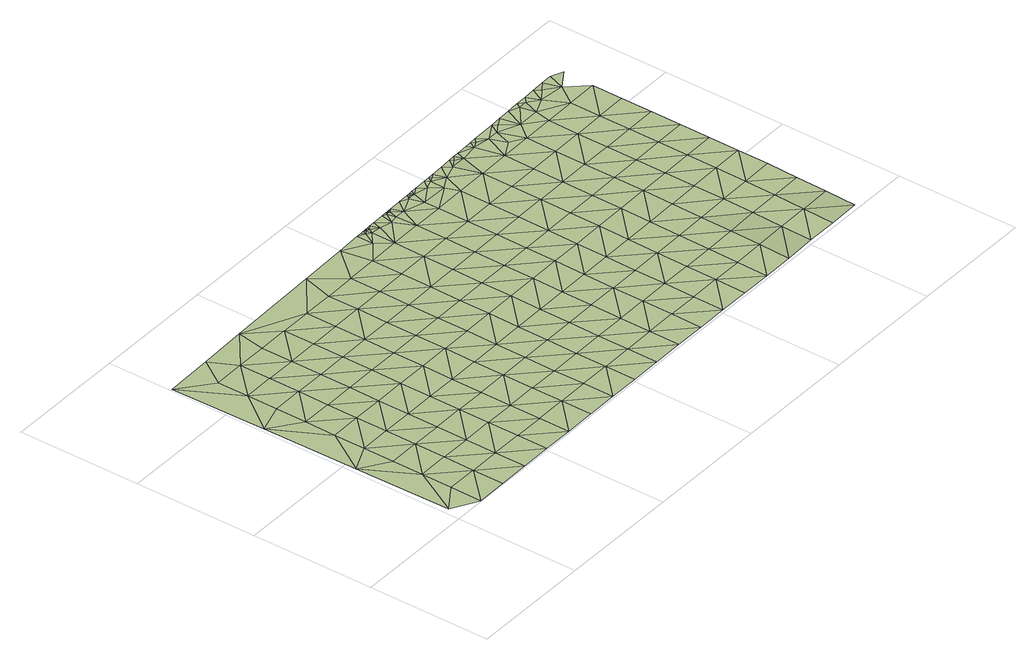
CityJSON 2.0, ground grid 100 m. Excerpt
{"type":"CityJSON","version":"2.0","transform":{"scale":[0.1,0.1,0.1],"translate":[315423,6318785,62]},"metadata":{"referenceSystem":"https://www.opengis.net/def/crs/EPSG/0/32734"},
"CityObjects":{
"terrain1":{"type":"TINRelief","geometry":[{"type":"CompositeSurface","lod":"1","boundaries":[[[0,1,2]],[[1,3,4]],[[0,3,1]],[[0,2,5]],[[6,4,3]],[[5,3,0]],[[7,4,6]],[[5,2,8]],[[4,9,10]],[[9,4,7]],[[6,3,11]],[[3,5,12]],[[7,6,11]],[[3,12,11]],[[8,13,5]],[[14,10,9]],[[15,10,14]],[[16,12,5]],[[9,7,17]],[[11,18,7]],[[19,20,10]],[[19,10,15]],[[13,16,5]],[[17,14,9]],[[17,7,18]],[[11,12,21]],[[16,21,12]],[[22,18,11]],[[15,14,23]],[[19,24,20]],[[14,17,25]],[[16,13,26]],[[21,22,11]],[[19,15,23]],[[14,25,23]],[[20,24,27]],[[17,18,28]],[[22,29,18]],[[16,30,21]],[[26,31,16]],[[25,17,28]],[[24,19,32]],[[23,33,19]],[[28,18,29]],[[16,31,30]],[[22,21,34]],[[32,19,33]],[[25,35,23]],[[27,24,32]],[[29,22,34]],[[28,35,25]],[[21,30,34]],[[31,26,36]],[[33,23,37]],[[35,37,23]],[[30,31,38]],[[39,28,29]],[[34,40,29]],[[33,41,32]],[[31,36,38]],[[28,39,35]],[[37,41,33]],[[39,29,40]],[[34,30,42]],[[32,43,27]],[[42,30,38]],[[37,35,44]],[[41,45,32]],[[46,40,34]],[[35,39,44]],[[42,46,34]],[[45,43,32]],[[38,36,47]],[[41,37,48]],[[44,48,37]],[[47,42,38]],[[39,40,49]],[[46,50,40]],[[47,36,51]],[[39,49,44]],[[41,52,45]],[[41,48,53]],[[49,40,50]],[[46,42,54]],[[42,47,55]],[[41,53,52]],[[52,43,45]],[[48,44,56]],[[50,46,54]],[[56,44,49]],[[42,55,54]],[[51,57,47]],[[53,48,58]],[[58,48,56]],[[55,47,59]],[[60,49,50]],[[54,61,50]],[[52,53,62]],[[63,43,52]],[[59,47,57]],[[49,60,56]],[[62,53,58]],[[60,50,61]],[[55,64,54]],[[64,55,59]],[[58,56,65]],[[63,52,62]],[[61,54,66]],[[56,60,65]],[[66,54,64]],[[59,57,67]],[[61,68,60]],[[62,58,69]],[[65,70,58]],[[43,63,71]],[[59,67,64]],[[68,61,66]],[[57,72,67]],[[69,63,62]],[[69,58,70]],[[60,73,65]],[[66,64,74]],[[73,60,68]],[[64,67,74]],[[70,65,75]],[[63,69,76]],[[68,66,77]],[[65,73,75]],[[72,78,67]],[[74,77,66]],[[70,79,69]],[[63,76,71]],[[79,70,75]],[[67,80,74]],[[73,68,81]],[[68,77,82]],[[76,69,83]],[[80,67,78]],[[73,81,75]],[[83,69,79]],[[68,82,81]],[[77,74,84]],[[84,74,80]],[[85,71,76]],[[86,79,75]],[[85,76,83]],[[77,87,82]],[[75,81,86]],[[78,88,80]],[[77,84,87]],[[83,79,89]],[[89,79,86]],[[84,80,90]],[[82,91,81]],[[87,92,82]],[[93,85,83]],[[88,90,80]],[[71,85,94]],[[81,91,86]],[[83,89,93]],[[82,92,91]],[[87,84,95]],[[90,95,84]],[[96,89,86]],[[85,93,97]],[[98,92,87]],[[96,86,91]],[[97,94,85]],[[88,99,90]],[[95,98,87]],[[93,89,100]],[[89,96,101]],[[91,92,102]],[[98,103,92]],[[90,104,95]],[[97,93,100]],[[99,105,90]],[[100,89,101]],[[91,102,96]],[[92,103,102]],[[94,97,106]],[[90,105,104]],[[98,95,107]],[[96,108,101]],[[109,97,100]],[[97,109,106]],[[110,94,106]],[[103,98,107]],[[96,102,108]],[[95,104,107]],[[111,105,99]],[[100,101,112]],[[110,106,113]],[[108,112,101]],[[106,109,114]],[[104,105,115]],[[103,116,102]],[[106,114,113]],[[117,110,113]],[[107,118,103]],[[119,109,100]],[[113,120,117]],[[105,111,115]],[[121,120,113]],[[114,121,113]],[[102,116,108]],[[120,121,122]],[[109,123,114]],[[124,122,121]],[[100,112,119]],[[103,118,116]],[[121,125,124]],[[121,114,126]],[[125,121,127]],[[125,128,124]],[[128,125,127]],[[127,121,126]],[[129,128,127]],[[107,104,130]],[[127,126,129]],[[114,123,126]],[[126,131,129]],[[132,131,126]],[[123,132,126]],[[130,104,115]],[[109,133,123]],[[112,108,134]],[[119,135,109]],[[132,123,136]],[[109,135,133]],[[137,118,107]],[[134,108,116]],[[133,136,123]],[[130,137,107]],[[115,111,138]],[[112,139,119]],[[140,136,133]],[[139,112,134]],[[135,141,133]],[[138,130,115]],[[116,118,142]],[[137,143,118]],[[138,111,144]],[[133,145,140]],[[133,141,145]],[[135,119,146]],[[147,140,145]],[[135,148,141]],[[116,142,134]],[[145,141,149]],[[139,146,119]],[[118,143,142]],[[145,150,147]],[[145,149,150]],[[150,151,147]],[[149,151,150]],[[148,149,141]],[[152,151,149]],[[149,153,152]],[[137,130,154]],[[148,153,149]],[[130,138,155]],[[156,148,135]],[[139,134,157]],[[156,135,146]],[[153,148,158]],[[143,137,154]],[[157,134,142]],[[130,155,154]],[[138,144,159]],[[160,146,139]],[[158,148,161]],[[162,148,156]],[[148,162,161]],[[157,160,139]],[[163,155,138]],[[143,164,142]],[[154,165,143]],[[158,161,166]],[[159,163,138]],[[167,161,162]],[[164,157,142]],[[156,146,168]],[[169,166,161]],[[160,170,146]],[[143,165,164]],[[167,169,161]],[[171,166,169]],[[154,155,172]],[[167,171,169]],[[156,173,162]],[[174,171,167]],[[162,175,167]],[[163,172,155]],[[168,146,170]],[[174,167,176]],[[167,175,176]],[[162,173,175]],[[177,165,154]],[[160,157,178]],[[173,156,168]],[[157,164,179]],[[172,177,154]],[[180,163,159]],[[170,160,178]],[[175,181,176]],[[157,179,178]],[[175,173,182]],[[181,175,182]],[[163,180,172]],[[164,165,183]],[[177,184,165]],[[159,185,180]],[[168,186,173]],[[187,181,182]],[[182,173,186]],[[187,182,188]],[[179,164,183]],[[189,168,170]],[[178,190,170]],[[165,184,183]],[[182,186,188]],[[177,172,191]],[[188,192,187]],[[186,192,188]],[[172,180,191]],[[189,170,190]],[[189,186,168]],[[179,193,178]],[[194,192,186]],[[184,177,195]],[[183,193,179]],[[186,196,194]],[[191,195,177]],[[186,189,196]],[[180,185,197]],[[190,178,198]],[[193,198,178]],[[196,199,194]],[[180,197,191]],[[183,184,200]],[[184,195,201]],[[185,202,197]],[[190,203,189]],[[204,196,189]],[[205,199,196]],[[183,200,193]],[[196,204,205]],[[198,203,190]],[[184,201,200]],[[205,206,199]],[[195,191,207]],[[204,206,205]],[[207,191,197]],[[208,204,189]],[[204,209,206]],[[210,198,193]],[[203,208,189]],[[201,195,211]],[[193,200,210]],[[212,209,204]],[[211,195,207]],[[213,197,202]],[[204,208,212]],[[214,209,212]],[[215,200,201]],[[203,198,216]],[[198,210,217]],[[197,213,207]],[[215,201,211]],[[202,218,213]],[[219,214,212]],[[203,216,208]],[[198,217,216]],[[219,212,220]],[[221,212,208]],[[200,222,210]],[[221,220,212]],[[220,223,219]],[[211,207,224]],[[215,222,200]],[[221,208,225]],[[223,220,221]],[[207,213,224]],[[217,210,226]],[[208,227,225]],[[208,216,227]],[[222,226,210]],[[225,228,221]],[[218,229,213]],[[230,215,211]],[[221,231,223]],[[224,232,211]],[[227,228,225]],[[231,221,228]],[[215,230,222]],[[233,216,217]],[[226,234,217]],[[232,230,211]],[[213,235,224]],[[216,233,227]],[[236,231,228]],[[237,228,227]],[[229,235,213]],[[217,234,233]],[[226,222,238]],[[236,228,237]],[[232,224,239]],[[222,230,238]],[[236,240,231]],[[235,239,224]],[[240,236,237]],[[241,237,227]],[[234,226,242]],[[241,227,233]],[[238,242,226]],[[237,243,240]],[[230,232,244]],[[239,245,232]],[[246,233,234]],[[230,244,238]],[[241,247,237]],[[237,248,243]],[[234,242,246]],[[244,232,245]],[[237,247,248]],[[241,233,249]],[[250,243,248]],[[242,238,251]],[[246,249,233]],[[248,247,252]],[[251,238,244]],[[252,250,248]],[[253,247,241]],[[242,254,246]],[[247,255,252]],[[249,253,241]],[[252,256,250]],[[254,242,251]],[[247,253,255]],[[252,255,256]],[[246,257,249]],[[258,256,255]],[[246,254,257]],[[258,255,259]],[[260,255,253]],[[249,261,253]],[[260,259,255]],[[257,262,249]],[[259,263,258]],[[249,262,261]],[[259,260,263]],[[253,261,260]],[[263,260,264]],[[265,264,260]]]}]}
},
"vertices":[
[259,255,9],[54,124,4],[259,5,4],[259,505,10],[39,904,10],[509,255,11],[259,755,10],[259,1005,11],[509,5,8],[259,1255,13],[24,1684,15],[509,755,12],[509,505,12],[759,5,11],[259,1505,15],[259,1755,16],[759,255,13],[509,1255,14],[509,1005,13],[259,2005,17],[9,2464,16],[759,505,13],[759,755,13],[509,1755,18],[259,2255,18],[509,1505,16],[1009,5,13],[401,2472,19],[759,1255,15],[759,1005,13],[1009,505,14],[1009,255,14],[509,2255,19],[509,2005,19],[1009,755,14],[759,1505,18],[1259,5,15],[759,1755,19],[1259,255,15],[1009,1255,17],[1009,1005,15],[759,2005,20],[1259,505,15],[792,2479,23],[1009,1505,19],[759,2255,21],[1259,755,15],[1509,255,16],[1009,1755,21],[1259,1255,19],[1259,1005,17],[1509,5,16],[1009,2255,23],[1009,2005,22],[1509,755,17],[1509,505,16],[1259,1505,21],[1759,5,18],[1259,1755,23],[1759,255,18],[1509,1255,22],[1509,1005,19],[1259,2005,24],[1259,2255,24],[1759,505,18],[1509,1505,24],[1759,755,20],[2009,255,20],[1759,1005,22],[1509,2005,26],[1509,1755,25],[1575,2494,31],[2009,5,20],[1759,1255,24],[2009,505,21],[1759,1505,27],[1509,2255,26],[2009,755,22],[2259,5,22],[1759,1755,28],[2259,255,22],[2009,1255,27],[2009,1005,25],[1759,2005,29],[2259,505,23],[1759,2255,30],[2009,1505,30],[2259,755,25],[2509,5,23],[2009,1755,32],[2509,255,24],[2259,1255,30],[2259,1005,28],[2009,2005,34],[1967,2501,36],[2509,505,25],[2259,1505,34],[2009,2255,35],[2509,755,28],[2759,5,25],[2259,2005,39],[2259,1755,37],[2509,1255,33],[2509,1005,30],[2759,505,28],[2759,255,26],[2164,2372,40],[2759,755,30],[2509,1505,37],[2259,2255,40],[2163,2505,41],[3009,5,25],[2509,1755,40],[2224,2477,41],[2258,2448,41],[3009,255,27],[2759,1255,36],[2212,2506,41],[2759,1005,32],[2509,2005,43],[2236,2506,41],[2252,2492,41],[2248,2506,41],[2335,2437,43],[2254,2507,41],[2259,2505,41],[2279,2487,43],[2265,2503,43],[2261,2507,41],[2273,2507,43],[3009,505,30],[2285,2507,43],[2310,2508,43],[2436,2414,43],[2759,1505,39],[2509,2255,43],[2358,2508,43],[3009,755,32],[3259,255,28],[2759,1755,42],[2456,2510,43],[2505,2428,43],[3009,1255,38],[3009,1005,35],[3259,5,25],[2490,2497,43],[2759,2005,45],[2505,2511,43],[2583,2422,45],[2524,2496,45],[2509,2505,43],[2518,2511,45],[2530,2512,45],[2554,2512,45],[3259,755,34],[3259,505,31],[2759,2255,45],[3009,1505,42],[2652,2514,45],[3509,5,26],[3009,1755,44],[2724,2485,45],[2755,2372,45],[3509,255,28],[3259,1255,42],[3259,1005,38],[2750,2516,45],[2787,2484,47],[3009,2255,47],[2759,2505,45],[3009,2005,47],[2774,2516,47],[3509,505,33],[2969,2367,47],[2799,2517,47],[2898,2459,47],[2848,2518,47],[3509,755,38],[3259,1755,47],[3259,1505,45],[3759,255,34],[2946,2520,47],[2971,2483,47],[3509,1255,47],[3509,1005,43],[3759,5,29],[3072,2421,50],[2995,2520,47],[3009,2505,47],[3259,2255,50],[3259,2005,49],[3759,505,40],[3044,2521,51],[3509,1505,49],[3141,2523,51],[3759,755,45],[3194,2461,51],[4009,255,45],[3509,1755,51],[3239,2525,51],[3759,1255,53],[3759,1005,50],[4009,5,37],[3509,2005,53],[3314,2461,56],[3259,2505,51],[3288,2526,56],[4009,505,51],[3509,2255,55],[3337,2527,56],[3759,1505,54],[4009,755,55],[3460,2480,56],[4259,255,45],[3435,2529,56],[4009,1005,57],[3759,2005,57],[3759,1755,55],[4259,5,36],[3484,2530,56],[3509,2505,56],[3591,2454,61],[4009,1255,59],[3533,2531,61],[4259,505,53],[3639,2324,59],[4009,1505,59],[3759,2255,59],[3682,2456,61],[4509,5,44],[4259,1005,62],[3729,2534,61],[4259,755,59],[4009,2005,60],[4009,1755,59],[4509,255,53],[3759,2505,61],[3859,2380,61],[4259,1255,64],[4509,505,60],[3827,2536,63],[4009,2255,61],[4259,1505,64],[3924,2538,63],[4509,1005,68],[4509,755,65],[4259,1755,64],[4035,2380,66],[4009,2505,63],[4259,2005,65],[4022,2540,68],[4509,1255,69],[4072,2502,68],[4259,2255,66],[4509,1505,69],[4167,2437,66],[4120,2542,68],[4509,1755,69],[4218,2544,68],[4259,2505,68],[4367,2414,70],[4509,2255,70],[4509,2005,69],[4316,2545,73],[4414,2547,73],[4509,2505,73]
]}
